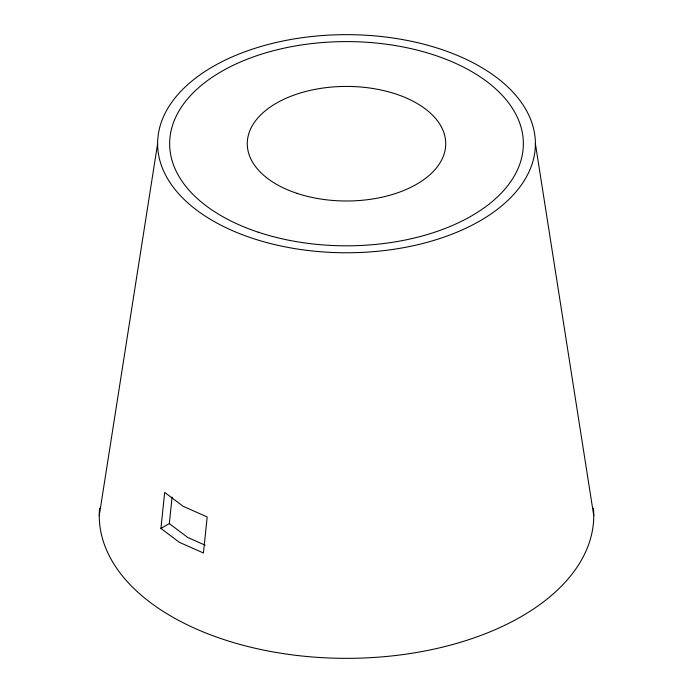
<?xml version="1.0" encoding="UTF-8"?>
<svg xmlns="http://www.w3.org/2000/svg" width="693" height="693" viewBox="0 0 693 693"><rect width="100%" height="100%" fill="white"/><g stroke="black" fill="none" stroke-linecap="round" stroke-linejoin="round"><path stroke-width="1.04" d="M160.923 528.438L164.683 492.402L183.16 506.306L207.19 516.952L203.43 552.988L179.4 542.342L160.923 528.438L169.317 523.596L172.089 497.089M99.246 515.601L157.606 143.711M205.093 545.166L187.794 537.499L169.317 523.596M535.394 143.711A188.894 109.061 0 0 1 252.053 238.158A188.894 109.061 0 0 1 252.053 49.264A188.894 109.061 0 0 1 535.394 143.711L593.754 515.601M593.416 508.168A247.254 142.749 0 0 1 346.5 658.35A247.254 142.749 0 0 1 99.584 508.168M258.073 232.138A176.862 102.114 0 0 0 523.362 143.711A176.862 102.114 0 0 0 258.073 55.275A176.862 102.114 0 0 0 258.073 232.138M296.89 193.321A99.229 57.285 0 0 0 445.729 143.711A99.229 57.285 0 0 0 296.89 94.092A99.229 57.285 0 0 0 296.89 193.321"/></g></svg>
